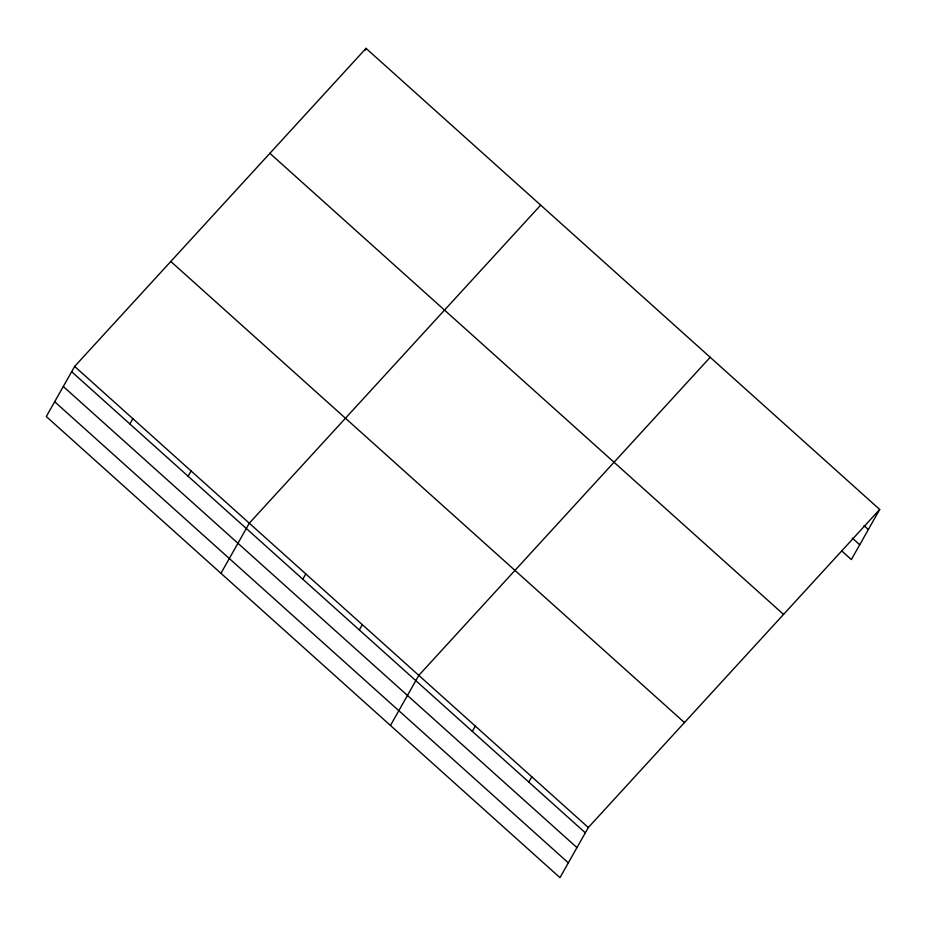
<?xml version="1.0" encoding="UTF-8"?>
<svg xmlns="http://www.w3.org/2000/svg" width="926" height="926" viewBox="0 0 926 926"><rect width="100%" height="100%" fill="white"/><g stroke="black" fill="none" stroke-linecap="round" stroke-linejoin="round"><path stroke-width="1.39" d="M74.647 366.43L46.3 416.538L559.964 877.64L588.311 827.531L879.7 509.462L366.036 48.36L74.647 366.43L588.311 827.531M129.871 423.969L132.869 418.691M364.832 50.479L366.036 48.36M188.094 476.23L191.08 470.94M220.944 573.31L249.291 523.202L540.68 205.132M302.814 579.201L305.8 573.923M359.311 629.923L362.298 624.645M390.459 725.475L418.807 675.367L710.196 357.297M472.318 731.366L475.304 726.088M528.827 782.088L531.813 776.81M879.7 509.462L851.353 559.57L841.757 550.958M864.074 525.713L868.345 529.533M852.256 538.075L859.722 544.777M269.871 153.322L783.546 614.424M170.801 261.468L684.476 722.569M71.661 371.708L585.325 832.81M63.292 386.501L576.956 847.603M54.669 401.745L568.332 862.847"/></g></svg>
